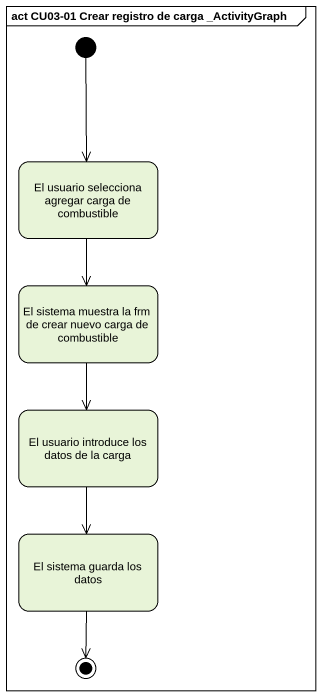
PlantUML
@startuml
mainframe act CU03-01 Crear registro de carga _ActivityGraph
hide empty description
state "El usuario selecciona agregar carga de combustible" as El_usuario_selecciona
state "El sistema muestra la frm de crear nuevo carga de combustible" as El_sistema_muestra_la_frm
state "El usuario introduce los datos de la carga" as El_usuario_introduce_los
state "El sistema guarda los datos" as El_sistema_guarda_los_datos
[*] --> El_usuario_selecciona
El_usuario_selecciona --> El_sistema_muestra_la_frm
El_sistema_muestra_la_frm --> El_usuario_introduce_los
El_usuario_introduce_los --> El_sistema_guarda_los_datos
El_sistema_guarda_los_datos --> [*]
@enduml
